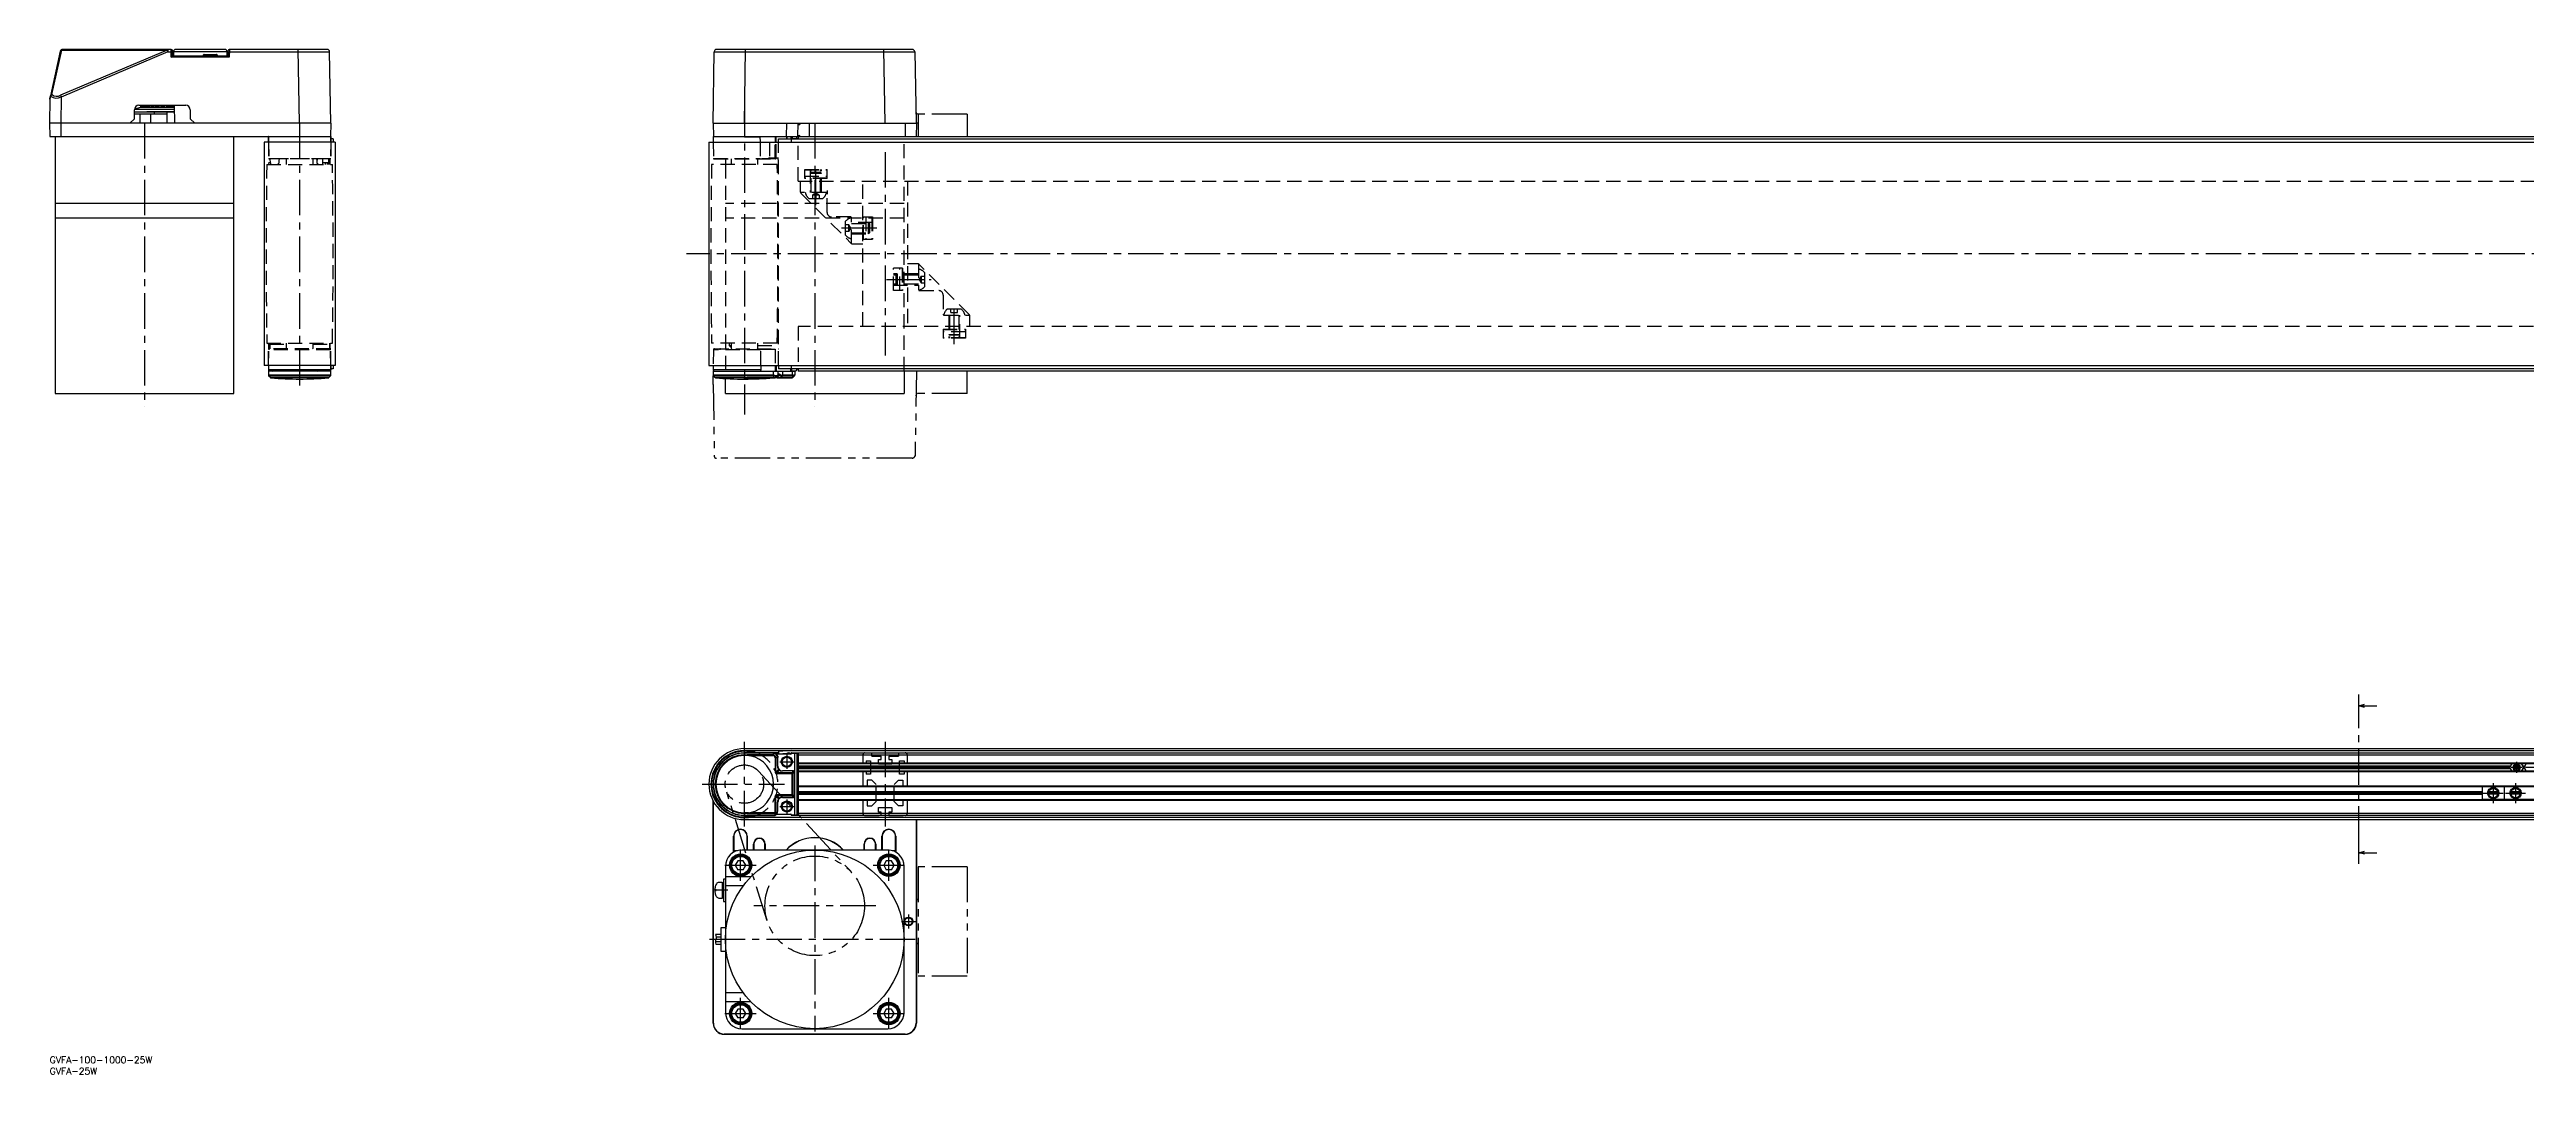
# Model space of a CAD drawing. Extents: x 0 to 1842, y -8 to 906.
# Drawn here: x 0 to 1109, y -8 to 451 of the extents above; entities that cross this region are included whole.
import ezdxf

# ---------------------------------------------------------------- set-up
doc = ezdxf.new("R2010")
doc.units = 0
doc.header["$LTSCALE"] = 0.5
for name, pattern in [('CENTER', [50.8, 31.75, -6.35, 6.35, -6.35]), ('DASHED', [19.05, 12.7, -6.35]), ('PHANTOM', [63.5, 31.75, -6.35, 6.35, -6.35, 6.35, -6.35])]:
    doc.linetypes.add(name, pattern=pattern)
for name, color, linetype in [('MSM_CENTER', 1, 'CENTER'), ('MSM_CONTINUOUS', 7, 'CONTINUOUS'), ('MSM_DASHED', 4, 'DASHED'), ('MSM_IMAGINARY', 6, 'PHANTOM'), ('MSM_NARROW', 5, 'CONTINUOUS'), ('MSM_PART_NUMBER', 7, 'CONTINUOUS')]:
    doc.layers.add(name, color=color, linetype=linetype)
doc.styles.get("Standard").update_dxf_attribs({"font": 'txt.shx', "height": 3, "bigfont": 'bigfont.shx'})

msp = doc.modelspace()

# ---------------------------------------------------------------- linework, layer by layer
at = {"layer": 'MSM_CENTER'}
for p, q in [((311.2, 428), (311.2, 287.5)), ((42.5, 418), (42.5, 291)), ((112, 418), (112, 297.5)), ((342.7, 418), (342.7, 291)), ((374.2, 405), (374.2, 314)), ((343.2, 381.2), (343.2, 398.3)), ((370.5, 371), (353.4, 371)), ((1337.1, 359.5), (285.3, 359.5)), ((374.9, 348), (394.9, 348)), ((405.2, 319), (405.2, 337.7)), ((1034.2, 96.3), (1034.2, 152.1)), ((311.2, 103.1), (311.2, 140.9)), ((330.2, 135.2), (330.2, 128.8)), ((374.2, 141), (374.2, 103)), ((327, 132), (333.3, 132)), ((1094.4, 122.5), (1094.4, 113.5)), ((1107.4, 129.5), (1102.4, 129.5)), ((1104.4, 122.5), (1104.4, 113.5)), ((1104.9, 127), (1104.9, 132)), ((1113.9, 129.5), (1108.9, 129.5)), ((292.3, 122), (329.2, 122)), ((327, 112), (333.3, 112)), ((330.2, 115.2), (330.2, 108.8)), ((1089.9, 118), (1098.9, 118)), ((1099.9, 118), (1108.9, 118)), ((309.5, 78.7), (309.5, 92.7)), ((342.7, 94.5), (342.7, 11.2)), ((375.9, 78.7), (375.9, 92.7)), ((302.5, 85.7), (316.5, 85.7)), ((368.9, 85.7), (382.9, 85.7)), ((303.7, 74.5), (297.2, 74.5)), ((370, 67.5), (315.4, 67.5)), ((381.5, 60.5), (387.8, 60.5)), ((384.7, 63.7), (384.7, 57.3)), ((387.7, 52.5), (294.2, 52.5)), ((309.5, 12.3), (309.5, 26.3)), ((375.9, 12.3), (375.9, 26.3)), ((302.5, 19.3), (316.5, 19.3)), ((368.9, 19.3), (382.9, 19.3))]:
    msp.add_line(p, q, dxfattribs=at)
at = {"layer": 'MSM_CONTINUOUS'}
for p, q in [((4.8, 450.2), (0.5, 430.2)), ((1.1, 430.8), (5.5, 450.7)), ((52.7, 450.7), (4.9, 430.5)), ((53, 450), (5.2, 429.7)), ((5.5, 450.7), (52.7, 450.7)), ((54.5, 451), (5.8, 451)), ((53, 451), (53, 450)), ((53, 450), (55, 450)), ((54.5, 447.5), (54.4, 451)), ((55, 448.5), (54.5, 447.5)), ((54.5, 447.5), (55.5, 448)), ((80.5, 447.5), (54.5, 447.5)), ((55, 450), (55, 450.5)), ((55, 448.5), (55, 450)), ((55, 448.5), (55, 448.5)), ((55.5, 450), (55.5, 448)), ((79.5, 450), (55.5, 450)), ((79.5, 448), (55.5, 448)), ((78.5, 451), (56.5, 451)), ((69, 448.5), (69, 448.6)), ((69.2, 448.8), (74.8, 448.8)), ((75, 448.5), (75, 448.6)), ((79.5, 448), (79.5, 450)), ((80.5, 447.5), (79.5, 448)), ((80, 450), (80, 450.5)), ((80, 450), (125.4, 450)), ((80, 450), (80, 448.5)), ((80, 448.5), (80, 448.5)), ((80, 448.5), (80.5, 447.5)), ((80.6, 451), (80.5, 447.5)), ((124.4, 451), (80.5, 451)), ((112, 418), (111.4, 451)), ((126, 418), (125.4, 450)), ((297.2, 418), (297.7, 450)), ((297.7, 450), (387.6, 450)), ((386.3, 451), (298.7, 451)), ((311.2, 418), (311.7, 451)), ((374.2, 418), (373.6, 451)), ((388.2, 418), (387.6, 450)), ((0.2, 428.7), (0, 418)), ((0.2, 428.9), (0.5, 430.2)), ((0.5, 430), (0.2, 428.7)), ((0.2, 428.7), (0.2, 428.9)), ((4.9, 430.5), (5.2, 429.7)), ((5.2, 429.7), (5, 418)), ((40.7, 425), (38, 424.2)), ((55.9, 424.1), (38, 424.1)), ((38, 420), (38, 424)), ((38, 423.1), (55.9, 423.1)), ((52.5, 422), (38, 422)), ((40, 426), (61, 426)), ((40.5, 422), (40.5, 418)), ((40.7, 426), (40.7, 425)), ((40.7, 426), (40.7, 425)), ((40.7, 426), (40.7, 425)), ((55.9, 425), (40.7, 425)), ((40.8, 426), (40.8, 425)), ((40.8, 426), (40.8, 425)), ((40.8, 426), (40.8, 425)), ((40.9, 426), (40.9, 425)), ((41.1, 425), (41.1, 426)), ((41.2, 426), (41.2, 425)), ((41.2, 426), (41.2, 425)), ((41.3, 426), (41.3, 425)), ((41.4, 426), (41.4, 425)), ((41.4, 426), (41.4, 425)), ((41.6, 426), (41.6, 425)), ((41.9, 425), (41.9, 426)), ((42.1, 426), (42.1, 425)), ((42.2, 426), (42.2, 425)), ((42.4, 426), (42.4, 425)), ((42.5, 426), (42.5, 425)), ((42.5, 426), (42.5, 425)), ((42.8, 426), (42.8, 425)), ((43.1, 425), (43.1, 426)), ((43.5, 426), (43.5, 425)), ((43.5, 423.1), (43.5, 423)), ((55.9, 423), (43.5, 423)), ((43.6, 426), (43.6, 425)), ((43.9, 426), (43.9, 425)), ((44.1, 426), (44.1, 425)), ((44.4, 426), (44.4, 425)), ((44.7, 425), (44.7, 426)), ((45.2, 422), (45.2, 418)), ((45.3, 426), (45.3, 425)), ((45.4, 426), (45.4, 425)), ((45.8, 426), (45.8, 425)), ((46, 426), (46, 425)), ((46.4, 426), (46.4, 425)), ((46.8, 425), (46.8, 426)), ((47.5, 426), (47.5, 425)), ((47.6, 426), (47.6, 425)), ((48.1, 426), (48.1, 425)), ((48.3, 426), (48.3, 425)), ((48.8, 426), (48.8, 425)), ((49.1, 425), (49.1, 426)), ((50, 426), (50, 425)), ((50, 425), (50, 426)), ((50.2, 426), (50.2, 425)), ((50.6, 426), (50.6, 425)), ((50.9, 426), (50.9, 425)), ((51.4, 426), (51.4, 425)), ((51.7, 425), (51.7, 426)), ((52.5, 425), (52.5, 426)), ((52.5, 423), (52.5, 418)), ((52.7, 426), (52.7, 425)), ((52.9, 426), (52.9, 425)), ((53.4, 426), (53.4, 425)), ((53.7, 426), (53.7, 425)), ((54.2, 426), (54.2, 425)), ((54.5, 425), (54.5, 426)), ((55.1, 425), (55.1, 426)), ((55.2, 425), (55.2, 426)), ((55.5, 426), (55.5, 425)), ((55.8, 426), (56, 418)), ((55.8, 426), (55.8, 425)), ((63, 424), (63, 420)), ((0, 418), (0.1, 412)), ((126, 418), (0, 418)), ((0.1, 412), (126, 412)), ((2.5, 412), (2.5, 297)), ((5, 418), (5, 412)), ((36, 418), (38, 420)), ((36.6, 418), (36.6, 418.5)), ((63, 420), (65, 418)), ((82.5, 297), (82.5, 412)), ((98, 412), (98, 409.5)), ((98, 409.5), (98, 412)), ((112, 418), (112, 412)), ((126, 418), (125.9, 412)), ((126, 412), (126, 409.5)), ((126, 409.5), (126, 412)), ((127, 411), (126, 411)), ((127, 411), (127, 409.5)), ((127, 411), (127, 409.5)), ((297.2, 418), (297.3, 412)), ((297.2, 418), (388.2, 418)), ((297.2, 411.8), (297.2, 409.5)), ((297.3, 412), (1236.2, 412)), ((311.2, 411.8), (318.1, 411.8)), ((318.1, 412), (318.2, 409.5)), ((325, 412), (325, 409.5)), ((325.2, 409.5), (325.2, 412)), ((325.4, 409.5), (325.4, 412)), ((326.5, 411), (1295.5, 411)), ((326.5, 409.5), (326.5, 411)), ((330.1, 412), (330.2, 418)), ((330.1, 411.8), (330.1, 411)), ((330.1, 411.8), (330.2, 411.8)), ((330.2, 411.8), (330.2, 411)), ((332.1, 411), (332.1, 409.5)), ((332.2, 411.2), (332.2, 412)), ((332.2, 411.2), (335.2, 411.2)), ((332.2, 411), (332.2, 409.5)), ((332.7, 411), (332.7, 412)), ((334.7, 411), (334.7, 412)), ((335.1, 412), (335.2, 418)), ((335.2, 412), (335.2, 411)), ((340.2, 418), (340.2, 412)), ((383.2, 418), (383.2, 412)), ((388.2, 418), (388.1, 412)), ((96.1, 409.5), (96.1, 309.5)), ((127.9, 409.5), (96.1, 409.5)), ((127.9, 409.5), (127.9, 309.5)), ((295.3, 409.5), (295.3, 309.5)), ((295.3, 409.5), (1327.1, 409.5)), ((82.5, 382), (2.5, 382)), ((82.5, 375.5), (2.5, 375.5)), ((127.9, 309.5), (96.1, 309.5)), ((98, 309.5), (98, 305.2)), ((98, 309.5), (98, 307.5)), ((126, 307.5), (98, 307.5)), ((98, 307.5), (98, 307.5)), ((98.1, 307.2), (98, 307.2)), ((126, 307), (98, 307)), ((126, 305.2), (98, 305.2)), ((125.9, 304.8), (98.1, 304.8)), ((98.9, 304.1), (98.1, 304.8)), ((125.1, 304.1), (98.9, 304.1)), ((98.9, 304.1), (98.9, 304.1)), ((124.8, 303.9), (99.2, 303.9)), ((100.2, 307.3), (100.2, 307.5)), ((103.8, 307.3), (103.8, 307.5)), ((120.2, 307.3), (120.2, 307.5)), ((125.9, 304.8), (125.1, 304.1)), ((125.1, 304.1), (125.1, 304.1)), ((126, 307.2), (125.9, 307.2)), ((126, 305.2), (126, 309.5)), ((126, 309.5), (126, 307.5)), ((127, 308), (126, 308)), ((126, 307.5), (126, 307.5)), ((127, 309.5), (127, 308)), ((127, 309.5), (127, 308)), ((295.3, 309.5), (1327.1, 309.5)), ((297.2, 309.5), (297.2, 307.5)), ((318.5, 307.5), (297.2, 307.5)), ((297.2, 307), (297.2, 305.2)), ((297.2, 307), (333.8, 307)), ((324.2, 305.2), (297.2, 305.2)), ((297.3, 304.8), (298, 304.1)), ((324.2, 304.8), (297.3, 304.8)), ((311, 304.1), (298, 304.1)), ((311, 303.9), (298.4, 303.9)), ((302.7, 297), (302.7, 303.7)), ((307.4, 307), (307.4, 307)), ((311, 304.1), (311.2, 304.1)), ((312.4, 304), (311, 303.9)), ((311, 304), (312.7, 304)), ((311.2, 304.1), (312.4, 304.1)), ((313.8, 304.1), (312.4, 304.1)), ((313.8, 304), (312.4, 304)), ((312.5, 304), (312.7, 304)), ((313.8, 304), (312.7, 304)), ((312.7, 304), (313.8, 304)), ((323.9, 304.1), (313.8, 304.1)), ((313.8, 304), (313.8, 304.1)), ((313.8, 304), (323.9, 304)), ((324.2, 304), (313.8, 304)), ((318.5, 309.5), (318.5, 307.5)), ((318.5, 307.2), (318.5, 307.5)), ((324.6, 304.8), (323.9, 304.1)), ((323.9, 304.1), (323.9, 304)), ((324.2, 304.8), (324.2, 307)), ((324.2, 305.2), (324.7, 305.1)), ((324.6, 304.8), (324.2, 304.8)), ((324.2, 304), (325, 304)), ((324.7, 305.1), (324.6, 304.8)), ((325, 309.5), (325, 307)), ((325.2, 307), (325.2, 309.5)), ((325.3, 304.1), (326, 304.8)), ((325.4, 309.5), (325.4, 307)), ((326.8, 305.2), (325.7, 304.1)), ((332.6, 304.1), (325.7, 304.1)), ((325.7, 304.1), (325.7, 304)), ((325.7, 304), (332.6, 304)), ((326, 304.8), (326.4, 305.2)), ((326, 304.8), (326, 304.8)), ((326.1, 305.1), (326.2, 305.2)), ((326.2, 307), (326.2, 305.2)), ((326.2, 305.2), (326.5, 305.6)), ((326.4, 305.2), (326.4, 305.2)), ((326.5, 309.5), (326.5, 308)), ((1295.5, 308), (326.5, 308)), ((328.2, 307), (328.2, 304.8)), ((332.8, 305.2), (328.2, 305.2)), ((332.8, 304.8), (328.2, 304.8)), ((332, 307), (332, 308)), ((332.1, 309.5), (332.1, 308)), ((332.2, 309.5), (332.2, 308)), ((332.2, 307), (332.2, 308)), ((332.4, 307), (332.4, 308)), ((333.8, 307), (332.4, 307)), ((332.6, 304.1), (333.1, 304.7)), ((332.6, 304), (332.6, 304.1)), ((332.8, 304.8), (332.8, 307)), ((333.5, 304.7), (332.9, 304.1)), ((333.3, 304.8), (333.1, 304.7)), ((333.8, 307), (333.8, 305.2)), ((333.8, 307), (333.8, 307)), ((334.8, 308), (334.8, 307.9)), ((334.8, 307.9), (334.8, 307.9)), ((335.2, 308), (335.2, 307)), ((1236.2, 307), (335.2, 307)), ((382.7, 307), (382.7, 297)), ((2.5, 297), (82.5, 297)), ((302.7, 297), (382.7, 297)), ((1034.2, 152.1), (1034.2, 162.1)), ((1034.2, 157.1), (1036.7, 157.8)), ((1034.2, 157.1), (1042.2, 157.1)), ((1036.7, 156.4), (1034.2, 157.1)), ((311, 134.8), (311, 135.1)), ((311, 135.1), (311.2, 135.1)), ((312.4, 134.8), (311, 134.8)), ((311.2, 137.9), (1311.2, 137.9)), ((311.2, 137), (1311.2, 137)), ((311.2, 136), (311.2, 135.1)), ((326.5, 136), (311.2, 136)), ((324.2, 135.9), (311.2, 135.9)), ((311.2, 135.1), (312.4, 135.1)), ((313.8, 135.1), (312.4, 135.1)), ((313.8, 134.7), (312.4, 134.8)), ((313.8, 134.8), (312.7, 135)), ((323.9, 135.1), (313.8, 135.1)), ((313.8, 134.8), (313.8, 135.1)), ((313.8, 134.8), (323.9, 134.8)), ((313.8, 134.8), (313.8, 134.8)), ((313.8, 134.8), (313.8, 134.8)), ((313.8, 134.8), (313.8, 134.7)), ((324.6, 135.8), (323.9, 135.1)), ((323.9, 135.1), (323.9, 134.8)), ((324.2, 136), (324.7, 135.9)), ((324.2, 136), (324.2, 135.9)), ((324.6, 135.8), (324.2, 135.9)), ((325, 133.7), (325, 127.5)), ((325, 133.7), (325.3, 133.7)), ((325.1, 135.9), (326.5, 135.9)), ((325.2, 135.8), (325.2, 135.7)), ((325.3, 133.7), (326, 134.4)), ((325.3, 127.5), (325.3, 133.7)), ((332, 135.4), (325.6, 135.4)), ((326, 134), (326, 134.4)), ((326, 130), (326, 134)), ((326, 134), (326.2, 134)), ((326.1, 134.5), (326.2, 134)), ((326.2, 130), (326.2, 134)), ((332.1, 137), (326.5, 136.6)), ((326.5, 136.6), (326.5, 135.6)), ((326.5, 135.6), (332.2, 136)), ((332.2, 136), (334.8, 136)), ((332.2, 135.6), (332.2, 135.8)), ((334.8, 135.8), (332.2, 135.8)), ((333.8, 108.2), (333.8, 136)), ((334.8, 136), (1248.1, 136)), ((334.8, 136), (334.8, 135.8)), ((334.8, 108.7), (334.8, 135.8)), ((335.2, 135.5), (334.8, 135.8)), ((335, 135.9), (334.9, 136)), ((335.2, 136), (335.2, 108)), ((1236.2, 135), (335.2, 135)), ((325, 127.5), (325.3, 127.5)), ((325.3, 127.5), (326.4, 128.6)), ((326.8, 128.3), (325.7, 127.1)), ((332.6, 127.1), (325.7, 127.1)), ((325.7, 127.1), (325.7, 126.8)), ((325.7, 126.8), (332.9, 126.8)), ((332.8, 128), (328.2, 128)), ((332.8, 127.9), (328.2, 127.9)), ((332.6, 127.1), (333.1, 127.7)), ((332.6, 116.9), (332.6, 127.1)), ((332.8, 128), (332.8, 127.9)), ((333.5, 127.4), (332.9, 126.8)), ((332.9, 117.2), (332.9, 126.8)), ((333.1, 127.7), (333.3, 127.8)), ((333.5, 127.6), (333.5, 127.4)), ((333.6, 117), (333.6, 127)), ((333.6, 127), (333.8, 127)), ((333.8, 117), (333.8, 127)), ((335.2, 131.5), (1236.2, 131.5)), ((335.2, 131.2), (1236.2, 131.2)), ((1102, 130), (335.2, 130)), ((1101.7, 129.5), (335.2, 129.5)), ((335.2, 129), (1102, 129)), ((1236.2, 127.8), (335.2, 127.8)), ((1236.2, 127.5), (335.2, 127.5)), ((1102.7, 131.2), (1101.7, 129.5)), ((1101.7, 129.5), (1102.7, 127.8)), ((1106.1, 129.5), (1103.6, 129.5)), ((1106, 130), (1103.8, 130)), ((1106, 129), (1103.8, 129)), ((1108.1, 129.5), (1107.1, 131.2)), ((1107.1, 127.8), (1108.1, 129.5)), ((1108.5, 130), (1107.8, 130)), ((1107.8, 129), (1108.5, 129)), ((1108.2, 129.5), (1108.1, 129.5)), ((1109.2, 131.2), (1108.2, 129.5)), ((1108.2, 129.5), (1109.2, 127.8)), ((297.2, 15), (297.2, 114.5)), ((297.3, 15), (297.3, 114.3)), ((325, 108.9), (325, 116.5)), ((325, 116.5), (325.3, 116.5)), ((326.4, 115.4), (325.3, 116.5)), ((325.3, 109.2), (325.3, 116.5)), ((332.9, 117.2), (325.7, 117.2)), ((325.7, 117.2), (325.7, 116.9)), ((325.7, 116.9), (326.8, 115.7)), ((325.7, 116.9), (332.6, 116.9)), ((326, 110), (326, 114)), ((326, 114), (326.2, 114)), ((326.2, 110), (326.2, 114)), ((328.2, 116.1), (332.8, 116.1)), ((328.2, 116.1), (328.2, 116)), ((328.2, 116), (332.8, 116)), ((333.1, 116.3), (332.6, 116.9)), ((332.8, 116.1), (332.8, 116)), ((332.9, 117.2), (333.5, 116.6)), ((333.1, 116.3), (333.3, 116.2)), ((333.5, 116.6), (333.5, 116.4)), ((333.6, 117), (333.8, 117)), ((335.2, 121.3), (1236.2, 121.3)), ((335.2, 121), (1236.2, 121)), ((1089.4, 118.5), (335.2, 118.5)), ((1089.4, 118), (335.2, 118)), ((335.2, 117.5), (1089.4, 117.5)), ((1236.2, 115), (335.2, 115)), ((1236.2, 114.7), (335.2, 114.7)), ((1089.4, 121), (1089.4, 115)), ((1129.4, 120.9), (1089.4, 120.9)), ((1129.4, 115.1), (1089.4, 115.1)), ((1096.4, 118), (1092.3, 118)), ((1096.4, 118.5), (1092.4, 118.5)), ((1096.4, 117.5), (1092.4, 117.5)), ((1099.4, 115), (1099.4, 121)), ((1106.4, 118), (1102.3, 118)), ((1106.4, 118.5), (1102.4, 118.5)), ((1106.4, 117.5), (1102.4, 117.5)), ((312.4, 109.2), (311, 109.2)), ((311, 109.2), (311, 108.9)), ((311, 108.9), (311.2, 108.9)), ((312.4, 108.9), (311.2, 108.9)), ((311.2, 108.9), (311.2, 108)), ((311.2, 108.1), (324.2, 108.1)), ((311.2, 108), (325, 108)), ((1311.2, 107), (311.2, 107)), ((311.2, 106.1), (1311.2, 106.1)), ((312.4, 108.9), (313.8, 108.9)), ((312.7, 109), (313.8, 109.3)), ((312.7, 109), (313.8, 109.2)), ((313.8, 109.3), (313.8, 109.2)), ((325.3, 109.2), (313.8, 109.2)), ((313.8, 109.2), (313.8, 108.9)), ((313.8, 109.2), (313.8, 109.2)), ((313.8, 109.2), (313.8, 109.2)), ((313.8, 108.9), (325, 108.9)), ((324.2, 108.1), (324.2, 108)), ((325.2, 108.6), (325, 108.9)), ((325.2, 108.6), (325.5, 108.5)), ((325.3, 109.2), (325.6, 108.9)), ((325.6, 108.9), (325.6, 108.7)), ((325.6, 108.6), (332, 108.6)), ((326, 110), (326.2, 110)), ((332.2, 108.4), (332.2, 108.2)), ((332.2, 108.2), (333.8, 108.2)), ((1291.7, 108), (332.4, 108)), ((333.8, 108.2), (333.8, 108.2)), ((333.8, 108.2), (333.8, 108)), ((333.8, 108), (333.8, 108.2)), ((334.6, 108), (334.9, 108.3)), ((334.8, 108.7), (335.2, 109)), ((335, 108.5), (335.2, 108.5)), ((335.2, 109), (1236.2, 109)), ((388.1, 106.1), (388.1, 15)), ((388.2, 106.1), (388.2, 15)), ((306.4, 98.7), (306.3, 98.7)), ((306.3, 91.5), (306.3, 98.7)), ((306.4, 98.7), (306.4, 91.6)), ((308.1, 92.2), (307.2, 92.2)), ((375.4, 92.5), (310, 92.5)), ((312.5, 98.7), (312.4, 98.7)), ((312.4, 92.5), (312.4, 98.7)), ((312.5, 98.7), (312.5, 92.5)), ((315.3, 95.2), (315.4, 95.2)), ((315.3, 92.5), (315.3, 95.2)), ((315.4, 95.2), (315.4, 92.5)), ((320.5, 95.2), (320.4, 95.2)), ((320.4, 92.5), (320.4, 95.2)), ((320.5, 95.2), (320.5, 92.5)), ((364.8, 95.2), (364.9, 95.2)), ((364.8, 92.5), (364.8, 95.2)), ((364.9, 95.2), (364.9, 92.5)), ((370, 95.2), (369.9, 95.2)), ((369.9, 92.5), (369.9, 95.2)), ((370, 95.2), (370, 92.5)), ((372.8, 98.7), (372.9, 98.7)), ((372.8, 92.5), (372.8, 98.7)), ((372.9, 98.7), (372.9, 92.5)), ((378.2, 92.2), (377.3, 92.2)), ((379, 98.7), (378.9, 98.7)), ((378.9, 91.6), (378.9, 98.7)), ((379, 98.7), (379, 91.5)), ((1034.2, 86.3), (1034.2, 96.3)), ((1034.2, 91.3), (1036.7, 92)), ((1034.2, 91.3), (1042.2, 91.3)), ((1036.7, 90.6), (1034.2, 91.3)), ((301.2, 78), (299.7, 78)), ((301.2, 78), (301.2, 71)), ((301.9, 77.8), (301.2, 77.8)), ((301.9, 79.5), (301.9, 69.5)), ((302.7, 79.5), (301.9, 79.5)), ((302.7, 85.2), (302.7, 19.8)), ((314.1, 80.5), (302.7, 80.5)), ((308.3, 87.7), (307.1, 85.7)), ((307.1, 85.7), (308.3, 83.7)), ((310.6, 87.7), (308.3, 87.7)), ((310.6, 83.7), (308.3, 83.7)), ((311.8, 85.7), (310.6, 87.7)), ((310.6, 83.7), (311.8, 85.7)), ((374.7, 87.7), (373.6, 85.7)), ((373.6, 85.7), (374.7, 83.7)), ((377, 87.7), (374.7, 87.7)), ((377, 83.7), (374.7, 83.7)), ((378.2, 85.7), (377, 87.7)), ((377, 83.7), (378.2, 85.7)), ((382.7, 19.8), (382.7, 85.2)), ((298.2, 74.9), (297.9, 74.9)), ((297.9, 74.1), (298.2, 74.1)), ((298.2, 76.5), (298.2, 76.5)), ((298.2, 72.5), (298.2, 72.5)), ((299.7, 71), (301.2, 71)), ((301.2, 71.1), (301.9, 71.1)), ((301.9, 69.5), (302.7, 69.5)), ((310.7, 76.5), (302.7, 76.5)), ((300.7, 57.7), (300.7, 47.2)), ((302.7, 57.7), (300.7, 57.7)), ((298.2, 51.5), (300.7, 51.5)), ((300.7, 54.6), (298.3, 54.6)), ((298.4, 50.4), (300.7, 50.4)), ((300.7, 53.5), (298.6, 53.5)), ((300.7, 47.2), (302.7, 47.2)), ((310.7, 28.5), (302.7, 28.5)), ((314.1, 24.5), (302.7, 24.5)), ((297.2, 15), (297.3, 15)), ((308.3, 21.3), (307.1, 19.3)), ((307.1, 19.3), (308.3, 17.3)), ((310.6, 21.3), (308.3, 21.3)), ((310.6, 17.3), (308.3, 17.3)), ((310, 12.5), (375.4, 12.5)), ((311.8, 19.3), (310.6, 21.3)), ((310.6, 17.3), (311.8, 19.3)), ((374.7, 21.3), (373.6, 19.3)), ((373.6, 19.3), (374.7, 17.3)), ((377, 21.3), (374.7, 21.3)), ((377, 17.3), (374.7, 17.3)), ((378.2, 19.3), (377, 21.3)), ((377, 17.3), (378.2, 19.3)), ((388.2, 15), (388.1, 15)), ((383.2, 10.1), (302.2, 10.1)), ((302.2, 10), (302.2, 10.1)), ((302.2, 10), (383.2, 10)), ((383.2, 10), (383.2, 10.1))]:
    msp.add_line(p, q, dxfattribs=at)
for centre, radius in [((330.2, 132), 2.07), ((1104.9, 129.5), 1.23), ((330.2, 112), 2.07), ((1094.4, 118), 2.07), ((1104.4, 118), 2.07), ((342.7, 52.5), 40), ((309.5, 85.7), 5), ((309.5, 85.7), 4.6), ((309.5, 85.7), 4.25), ((309.5, 85.7), 3.95), ((375.9, 85.7), 5), ((375.9, 85.7), 4.6), ((375.9, 85.7), 4.25), ((375.9, 85.7), 3.95), ((384.7, 60.5), 2), ((309.5, 19.3), 5), ((309.5, 19.3), 4.6), ((309.5, 19.3), 4.25), ((309.5, 19.3), 3.95), ((375.9, 19.3), 5), ((375.9, 19.3), 4.6), ((375.9, 19.3), 4.25), ((375.9, 19.3), 3.95)]:
    msp.add_circle(centre, radius, dxfattribs=at)
for centre, radius, start, end in [((5.8, 450), 1, 90, 167.7352), ((5.6, 450), 0.773, 96.4035, 163.9914), ((5.9, 450.6), 0.401, 96.3396, 155.629), ((53.1, 450.6), 0.404, 96.5755, 155.393), ((-31.2, 414.4), 91.4, 22.9114, 23.4224), ((54.5, 450.5), 0.5, 1.0003, 89.9997), ((55.5, 448.5), 0.5, 181.0375, 270.9706), ((56.5, 450), 1, 90, 179), ((68.5, 448.5), 0.5, 270, 359), ((69.2, 448.6), 0.2, 90, 179), ((74.8, 448.6), 0.2, 1, 90), ((75.5, 448.5), 0.5, 181, 270), ((78.5, 450), 1, 1, 90), ((79.5, 448.5), 0.5, 270.0277, 358.9892), ((80.5, 450.5), 0.5, 90.0003, 178.9997), ((124.4, 450), 1, 1, 89.9999), ((298.7, 450), 1, 90.0001, 179), ((386.3, 449.7), 1.31, 14.5484, 89.7529), ((1.2, 430), 0.773, 96.4037, 163.9912), ((1.6, 429.8), 1.11, 114.8131, 166.1684), ((0.7, 430.2), 0.257, 170.3521, 214.8266), ((3.1, 433.7), 4.49, 234.6775, 297.559), ((3.2, 433), 2.99, 226.442, 304.0134), ((40, 424), 2, 90, 180), ((50.4, 421.3), 3.8, 153.4992, 169.4524), ((61, 424), 2, 0, 90), ((98.2, 411.8), 0.2, 90, 181), ((125.8, 411.8), 0.2, 359, 90), ((297.4, 411.8), 0.2, 90, 181), ((329.9, 411.8), 0.211, 2.1161, 93.3517), ((330, 411.8), 0.2, 358.9998, 89.9998), ((332.4, 411.2), 0.2, 180, 270), ((335, 411.2), 0.2, 270, 0), ((335.7, 417.9), 0.5, 177.9158, 2.0842), ((335.7, 412), 0.5, 0.0231, 179.9769), ((98.5, 307.5), 0.5, 179, 270), ((98.5, 305.2), 0.5, 180, 225), ((99.2, 304.4), 0.5, 225.002, 245.3214), ((99.2, 304.4), 0.5, 245.3219, 265.6672), ((112, 472.7), 169.3, 265.6577, 274.3423), ((99.9, 307.3), 0.312, 269.0983, 357.8411), ((104.1, 307.3), 0.312, 182.1589, 270.9017), ((119.9, 307.3), 0.312, 269.0785, 357.8608), ((124.8, 304.4), 0.5, 274.3328, 294.6781), ((124.8, 304.4), 0.5, 294.6786, 314.998), ((125.5, 307.5), 0.5, 270, 1), ((125.5, 305.2), 0.5, 315, 0), ((297.7, 307.5), 0.5, 179, 270), ((297.7, 305.2), 0.5, 180, 225), ((298.4, 304.4), 0.5, 225, 265.6576), ((311.2, 472.7), 169.3, 265.6576, 274.3987), ((317.6, 304.2), 6.61, 180.6984, 181.5721), ((311.5, 304), 0.511, 180.5697, 185.5337), ((312.5, 304.2), 0.148, 201.5211, 258.3836), ((312.7, 302.5), 1.47, 91.1378, 102.2905), ((330.2, 1056.4), 752.7, 268.6636, 268.7463), ((313.8, 303.9), 0.0209, 90.0781, 100.6069), ((313.8, 303.9), 0.021, 100.866, 111.7618), ((318.7, 307.2), 0.2, 181, 270), ((324.6, 308), 3.92, 259.62, 280.38), ((325.3, 306.2), 1.57, 243.2908, 296.7092), ((325.4, 307.3), 2.29, 252.019, 287.981), ((325, 304.5), 0.5, 269.9983, 315.0023), ((325.6, 305.2), 0.522, 308.444, 359.5133), ((325.6, 305.1), 0.463, 315.8811, 3.9116), ((326.2, 305.5), 0.354, 320.6137, 20.3583), ((326.6, 305.1), 0.248, 44.6507, 135.3493), ((326.8, 305.3), 0.374, 40.8747, 139.1253), ((326.2, 306), 0.98, 308.8358, 335.2691), ((328.2, 307.3), 2.51, 236.6008, 269.9357), ((328.2, 306.9), 1.76, 229.8036, 269.0081), ((332.4, 305.9), 1.11, 92.519, 102.7057), ((332.7, 304.4), 0.309, 235.1446, 304.8554), ((332.6, 304.5), 0.5, 270, 315), ((332.8, 303.5), 1.65, 65.6625, 90.9354), ((332.8, 304.3), 0.5, 45.006, 89.9933), ((333.3, 304.9), 0.309, 235.1444, 304.8556), ((333.9, 304.6), 0.617, 101.169, 155.6302), ((333, 305.3), 0.757, 307.1392, 352.1392), ((333.2, 304.8), 0.307, 324.8967, 35.1033), ((333.8, 308), 0.973, 270.1087, 0.0736), ((333.8, 308), 1, 270.0087, 358.9907), ((311.2, 122), 15.9, 90, 270), ((311.2, 122), 15, 68.9605, 291.1337), ((311.2, 122), 14.7, 72.2472, 287.7528), ((311.2, 122), 14, 90, 270), ((311.2, 122), 13.9, 90, 270), ((311.2, 122), 13.1, 90.7902, 269.2098), ((311.2, 122), 12.8, 90.7902, 269.2098), ((311.5, 116.3), 18.7, 86.4796, 91.6739), ((312.7, 135.3), 0.33, 206.4904, 271.4473), ((312.7, 134.6), 0.318, 85.4569, 144.4202), ((316.7, 152.3), 17.8, 256.9179, 260.4569), ((311.5, 205), 70, 270.9631, 271.8521), ((311.2, 122), 13, 281.496, 78.504), ((311.2, 122), 13, 281.496, 78.504), ((323.8, 133.7), 1.49, 2.7119, 87.288), ((324, 133.8), 0.982, 355.2077, 94.7923), ((324.7, 135.8), 0.182, 104.8453, 165.1551), ((323.9, 133.7), 2.21, 18.0478, 71.9522), ((324.2, 134), 2, 15.0001, 75), ((325, 135.8), 0.2, 0, 90), ((325.9, 134.6), 0.2, 287.7923, 342.2077), ((330.1, 130.9), 5, 65.8598, 85.3371), ((329.8, 129.6), 6.48, 68.8008, 79.0209), ((332, 135.6), 0.2, 270, 0), ((332.2, 135), 2, 90, 94), ((332.4, 135.8), 0.2, 89.9904, 168.386), ((332.2, 135), 1, 90, 94), ((332.4, 135.8), 0.2, 168.376, 180), ((334.6, 135.5), 0.523, 1.0556, 44.9596), ((325.6, 127.4), 0.618, 170.9577, 279.0423), ((325.5, 127.4), 0.258, 149.5559, 300.4441), ((328, 129.9), 2.01, 175.8872, 274.1128), ((328.2, 130), 2, 180, 270), ((326.3, 128.8), 0.257, 313.5965, 20.4362), ((327, 128.1), 0.257, 69.5614, 136.4041), ((332.2, 126.4), 0.821, 27.2743, 62.7259), ((332.8, 127), 1, 0, 90), ((332.8, 127.4), 0.5, 45.008, 89.9919), ((332.7, 127), 0.821, 27.2736, 62.7265), ((333.3, 127.6), 0.189, 355.2081, 94.7866), ((333.1, 127), 0.5, 359.9978, 45.0023), ((325.6, 116.6), 0.655, 85.2079, 184.7921), ((325.5, 116.6), 0.258, 59.5559, 210.4441), ((328, 114.1), 2.01, 85.8872, 184.1128), ((328.2, 114), 2, 89.9999, 180), ((326.3, 115.2), 0.257, 339.5638, 46.4035), ((327, 115.9), 0.257, 223.5962, 290.4364), ((332.2, 117.6), 0.821, 297.2741, 332.7257), ((332.8, 117), 1, 270, 360), ((332.8, 116.6), 0.5, 269.9971, 315.0031), ((332.7, 117), 0.821, 297.2735, 332.7264), ((333.3, 116.4), 0.189, 265.2134, 4.7919), ((333.1, 117), 0.5, 315.0088, 359.9911), ((309.4, 98.7), 3.1, 0, 180), ((309.4, 98.7), 3, 0, 180), ((312.4, 74.7), 34.4, 87.6958, 92.3272), ((312.4, 117.3), 8.15, 269.5516, 279.2361), ((312.7, 109.4), 0.336, 217.2467, 274.2111), ((312.7, 108.7), 0.329, 89.1607, 153.5531), ((324.2, 110), 2, 270, 0), ((324.2, 109.6), 1.5, 270.0013, 314.9987), ((324.6, 109.6), 0.821, 297.2738, 332.7264), ((325, 108.2), 0.2, 270, 0), ((324.9, 109.3), 0.821, 297.2737, 332.7263), ((325.5, 108.7), 0.189, 265.212, 4.7932), ((324.5, 110), 1.5, 315.0028, 359.9971), ((332, 108.4), 0.2, 0, 90), ((332.4, 108.2), 0.2, 180, 191.624), ((332.4, 108.2), 0.2, 191.6132, 270.0105), ((334, 109), 0.903, 258.5566, 335.3776), ((333.8, 108.7), 1.04, 319.0274, 359.343), ((334.2, 109), 1, 314.7052, 359.969), ((375.9, 98.7), 3.1, 0, 180), ((375.9, 98.7), 3, 0, 180), ((310, 85.2), 7.3, 90, 180), ((307.2, 90.2), 2, 89.9997, 112.0245), ((317.9, 95.2), 2.6, 0, 180), ((317.9, 95.2), 2.5, 0, 180), ((342.7, 80.5), 17.6, 42.9715, 137.0285), ((342.7, 80.5), 17.5, 43.2918, 136.7082), ((367.4, 95.2), 2.6, 0, 180), ((367.4, 95.2), 2.5, 0, 180), ((375.4, 85.2), 7.3, 0, 90), ((378.2, 90.2), 2, 67.9755, 90.0003), ((299.7, 76.8), 1.2, 90, 151.369), ((303.9, 74.5), 5.99, 160.4836, 176.1689), ((303.9, 74.5), 5.99, 183.8311, 199.5164), ((303.9, 74.5), 6, 151.369, 160.5288), ((303.9, 74.5), 5.66, 175.9452, 184.0548), ((303.9, 74.5), 6, 199.4712, 208.631), ((299.7, 72.2), 1.2, 208.631, 270), ((302.2, 15), 5, 180, 270), ((302.2, 15), 4.9, 180, 270), ((310, 19.8), 7.3, 180, 270), ((375.4, 19.8), 7.3, 270, 0), ((383.2, 15), 4.9, 270, 0), ((383.2, 15), 5, 270, 0)]:
    msp.add_arc(centre, radius, start, end, dxfattribs=at)
at = {"layer": 'MSM_DASHED'}
for p, q in [((97.3, 399.5), (126.7, 399.5)), ((98, 409.5), (98, 399.5)), ((98, 409.5), (98.2, 402.2)), ((126, 402), (98, 402)), ((99.1, 400.3), (98, 400.3)), ((98.2, 402.2), (125.8, 402.2)), ((98.9, 400.3), (98.8, 402)), ((99.1, 399.5), (99.1, 400.3)), ((102.1, 399.5), (102.7, 400.1)), ((103, 402), (102.7, 401.4)), ((102.7, 401.4), (102.7, 400.1)), ((106, 402), (106, 399.5)), ((118, 399.5), (118, 402)), ((119.8, 401.4), (119.5, 402)), ((119.8, 400.1), (119.8, 402)), ((119.8, 400.6), (120, 402)), ((119.9, 400), (119.8, 400.6)), ((119.8, 400.1), (120.5, 399.5)), ((122.2, 402), (122.2, 399.5)), ((122.2, 400.4), (125.1, 400.4)), ((124.5, 400.3), (123.4, 400.3)), ((123.4, 400.3), (123.4, 399.5)), ((124.5, 399.5), (124.5, 400.3)), ((125.1, 400.4), (125.1, 402)), ((125.1, 400.4), (125.5, 399.9)), ((125.1, 399.5), (125.1, 400.3)), ((125.5, 402.1), (125.5, 399.5)), ((126, 409.5), (125.8, 402.2)), ((126, 409.5), (126, 402)), ((325.9, 399.5), (296.5, 399.5)), ((297.2, 409.5), (297.3, 402.2)), ((297.3, 402.2), (318.3, 402.2)), ((297.5, 402), (326.5, 402)), ((302.7, 402), (302.7, 399.5)), ((302.7, 399.5), (302.7, 303.7)), ((305.2, 402), (305.2, 399.5)), ((317.2, 399.5), (317.2, 402)), ((318.2, 409.5), (318.3, 402)), ((319, 402), (319, 402.2)), ((319, 402.2), (325.4, 402.2)), ((322.4, 402.5), (321.9, 402)), ((322.4, 409.5), (322.4, 402.5)), ((322.4, 402.5), (326.5, 402.5)), ((325, 402), (325, 409.5)), ((325.2, 402.2), (325.2, 409.5)), ((325.4, 402.2), (325.4, 409.5)), ((326.5, 309.5), (326.5, 409.5)), ((335.2, 392), (335.2, 409.5)), ((382.7, 307), (382.7, 409.5)), ((335.2, 392), (1236.2, 392)), ((336.2, 392), (336.2, 387.4)), ((338.2, 397.3), (348.2, 397.3)), ((338.2, 393.2), (338.2, 397.3)), ((338.2, 397.1), (348.2, 397.1)), ((338.2, 394.3), (348.2, 394.3)), ((348.2, 393.4), (338.2, 393.4)), ((348.2, 393.2), (338.2, 393.2)), ((340.7, 397.3), (340.7, 387)), ((341.1, 396), (340.7, 395.5)), ((345.7, 395.5), (340.7, 395.5)), ((341.1, 387), (341.1, 397.3)), ((341.1, 396), (345.2, 396)), ((345.2, 387), (345.2, 397.3)), ((345.7, 395.5), (345.2, 396)), ((345.7, 387), (345.7, 397.3)), ((348.2, 393.2), (348.2, 397.3)), ((364.2, 327), (364.2, 392)), ((384.2, 392), (384.2, 327)), ((382.7, 382), (302.7, 382)), ((347.7, 387), (336.3, 387)), ((336.5, 386.7), (358.9, 364.3)), ((340, 384.2), (346.3, 384.2)), ((343.2, 386.6), (341.7, 385.8)), ((341.7, 385.8), (341.7, 384.2)), ((344.7, 385.8), (341.7, 385.8)), ((344.7, 385.8), (343.2, 386.6)), ((343.2, 385.8), (343.2, 384.2)), ((344.7, 385.8), (344.7, 384.2)), ((348.2, 387.8), (348.2, 386.2)), ((348.2, 378), (348.2, 386.5)), ((382.7, 375.5), (302.7, 375.5)), ((358.7, 376), (350.2, 376)), ((356.4, 367.8), (356.4, 374.1)), ((358, 372.5), (356.4, 372.5)), ((358, 371), (356.4, 371)), ((358, 369.5), (356.4, 369.5)), ((358.8, 371), (358, 372.5)), ((358, 369.5), (358, 372.5)), ((358, 369.5), (358.8, 371)), ((359.2, 364.1), (359.2, 375.5)), ((368.5, 373.5), (359.2, 373.5)), ((359.2, 373), (368.5, 373)), ((359.2, 368.9), (368.5, 368.9)), ((359.2, 368.5), (368.5, 368.5)), ((364.4, 366), (364.4, 376)), ((364.4, 376), (368.5, 376)), ((364.6, 366), (364.6, 376)), ((365.5, 376), (365.5, 366)), ((366.7, 368.5), (366.7, 373.5)), ((367.2, 373), (366.7, 373.5)), ((366.7, 368.5), (367.2, 368.9)), ((367.2, 373), (367.2, 368.9)), ((368.3, 376), (368.3, 366)), ((368.5, 376), (368.5, 366)), ((359.6, 364), (364.2, 364)), ((364.4, 366), (368.5, 366)), ((377.9, 343), (377.9, 353)), ((382, 353), (377.9, 353)), ((389.2, 350.5), (377.9, 350.5)), ((389.2, 350), (377.9, 350)), ((389.2, 345.9), (377.9, 345.9)), ((377.9, 345.5), (389.2, 345.5)), ((378, 343), (378, 353)), ((379.6, 350.5), (379.2, 350)), ((379.2, 345.9), (379.2, 350)), ((379.2, 345.9), (379.6, 345.5)), ((379.6, 350.5), (379.6, 345.5)), ((380.8, 343), (380.8, 353)), ((381.8, 353), (381.8, 343)), ((382, 353), (382, 343)), ((388.8, 355), (384.2, 355)), ((389.2, 354.9), (389.2, 343.5)), ((411.9, 332.3), (389.5, 354.7)), ((390.4, 349.5), (389.5, 348)), ((389.5, 348), (390.4, 346.5)), ((390.4, 349.5), (391.9, 349.5)), ((390.4, 349.5), (390.4, 346.5)), ((390.4, 348), (391.9, 348)), ((390.4, 346.5), (391.9, 346.5)), ((391.9, 351.1), (391.9, 344.8)), ((382, 343), (377.9, 343)), ((389.7, 343), (398.2, 343)), ((400.2, 341), (400.2, 332.5)), ((408.3, 334.7), (402, 334.7)), ((403.7, 333.2), (403.7, 334.7)), ((403.7, 333.2), (406.7, 333.2)), ((405.2, 333.2), (405.2, 334.7)), ((406.7, 333.2), (406.7, 334.7)), ((335.2, 327), (335.2, 308)), ((1236.2, 327), (335.2, 327)), ((400.2, 325.8), (410.2, 325.8)), ((400.2, 325.8), (400.2, 321.7)), ((400.2, 325.6), (410.2, 325.6)), ((410.2, 324.6), (400.2, 324.6)), ((410.2, 321.8), (400.2, 321.8)), ((400.7, 332), (412.1, 332)), ((402.7, 332), (402.7, 321.7)), ((402.7, 323.4), (407.7, 323.4)), ((402.7, 323.4), (403.1, 323)), ((403.1, 332), (403.1, 321.7)), ((407.2, 323), (403.1, 323)), ((407.2, 332), (407.2, 321.7)), ((407.2, 323), (407.7, 323.4)), ((407.7, 321.7), (407.7, 332)), ((410.2, 325.8), (410.2, 321.7)), ((412.2, 327), (412.2, 331.5)), ((97.3, 319.5), (126.7, 319.5)), ((98, 309.5), (98, 319.5)), ((98, 309.5), (98.2, 316.5)), ((98.2, 316.9), (98.2, 319.5)), ((125.8, 316.5), (98.2, 316.5)), ((125.7, 317), (98.3, 317)), ((98.4, 317), (98.4, 319.5)), ((98.6, 319.5), (98.6, 317)), ((98.6, 319), (106, 319)), ((101, 316.7), (101, 316.5)), ((106, 319.5), (106, 317.2)), ((106, 317.2), (106.2, 317)), ((117.8, 317), (118, 317.2)), ((118, 317.2), (118, 319.5)), ((118, 319), (125.4, 319)), ((123, 316.7), (123, 316.5)), ((125.4, 319.5), (125.4, 317)), ((125.5, 319.5), (125.5, 317)), ((126, 309.5), (125.8, 316.5)), ((126, 309.5), (126, 316.8)), ((325.9, 319.5), (296.5, 319.5)), ((297.3, 316.5), (297.2, 309.5)), ((318.6, 316.5), (297.3, 316.5)), ((297.8, 317), (326.5, 317)), ((300.2, 316.7), (300.2, 316.5)), ((304.3, 319.5), (304.3, 318.5)), ((304.3, 318.5), (305.2, 317.6)), ((304.3, 318.5), (305.2, 318.5)), ((305.2, 319.5), (305.2, 317.2)), ((305.2, 317.2), (305.4, 317)), ((317, 317), (317.2, 317.2)), ((317.2, 317.2), (317.2, 319.5)), ((317.2, 318.5), (326.5, 318.5)), ((318.5, 309.5), (318.6, 317)), ((318.6, 316.8), (325, 316.8)), ((325, 316.8), (325, 309.5)), ((410.2, 321.7), (400.2, 321.7)), ((364.2, 135), (364.2, 131.3)), ((365.2, 136), (368.2, 136)), ((368.2, 134.5), (368.2, 136)), ((368.2, 134.5), (372.4, 134.5)), ((372.4, 133), (372.4, 134.5)), ((375.9, 134.5), (375.9, 133)), ((375.9, 134.5), (380.2, 134.5)), ((380.2, 136), (380.2, 134.5)), ((380.2, 136), (383.2, 136)), ((384.2, 131.3), (384.2, 135)), ((365.7, 131.3), (364.2, 131.3)), ((364.2, 127.8), (364.2, 121)), ((364.2, 127.8), (365.7, 127.8)), ((365.7, 132.5), (367.7, 132.5)), ((365.7, 132.5), (365.7, 131.3)), ((365.7, 127.8), (365.7, 126.5)), ((367.7, 126.5), (365.7, 126.5)), ((366.2, 123.8), (366.2, 121)), ((368.2, 123.8), (366.2, 123.8)), ((367.7, 132.5), (367.7, 126.5)), ((370.2, 121.8), (368.2, 123.8)), ((371.2, 133), (372.4, 133)), ((371.2, 131), (371.2, 133)), ((377.2, 131), (371.2, 131)), ((375.9, 133), (377.2, 133)), ((377.2, 133), (377.2, 131)), ((378.2, 121.8), (380.2, 123.8)), ((380.2, 123.8), (382.2, 123.8)), ((380.7, 132.5), (382.7, 132.5)), ((380.7, 126.5), (380.7, 132.5)), ((382.7, 126.5), (380.7, 126.5)), ((382.2, 123.8), (382.2, 121)), ((382.7, 132.5), (382.7, 131.3)), ((382.7, 131.3), (384.2, 131.3)), ((382.7, 127.8), (382.7, 126.5)), ((384.2, 127.8), (382.7, 127.8)), ((384.2, 121), (384.2, 127.8)), ((366.2, 121), (364.2, 121)), ((364.2, 115), (364.2, 109)), ((366.2, 115), (364.2, 115)), ((366.2, 115), (366.2, 112.3)), ((366.2, 112.3), (368.2, 112.3)), ((368.2, 112.3), (370.2, 114.3)), ((370.2, 114.3), (370.2, 121.8)), ((371.2, 111.5), (377.2, 111.5)), ((371.2, 109.5), (371.2, 111.5)), ((377.2, 111.5), (377.2, 109.5)), ((378.2, 114.3), (378.2, 121.8)), ((380.2, 112.3), (378.2, 114.3)), ((382.2, 112.3), (380.2, 112.3)), ((382.2, 121), (384.2, 121)), ((382.2, 115), (382.2, 112.3)), ((382.2, 115), (384.2, 115)), ((384.2, 109), (384.2, 115)), ((365.2, 108), (372.4, 108)), ((372.4, 109.5), (371.2, 109.5)), ((372.4, 108), (372.4, 109.5)), ((375.9, 109.5), (375.9, 108)), ((377.2, 109.5), (375.9, 109.5)), ((375.9, 108), (383.2, 108))]:
    msp.add_line(p, q, dxfattribs=at)
for centre, radius, start, end in [((2763.8, 359.5), 2666.8, 179.1406, 180.8594), ((98.4, 402.2), 0.2, 181, 270), ((125.6, 402.2), 0.2, 270, 359), ((-2539.8, 359.5), 2666.8, 359.1406, 0.8594), ((2963, 359.5), 2666.8, 179.1406, 180.8594), ((297.5, 402.2), 0.2, 181, 270), ((325, 402.2), 0.2, 270, 0), ((324.9, 402.2), 0.229, 282.0615, 315.4892), ((324.9, 402.2), 0.229, 314.5105, 347.9391), ((325, 402.2), 0.398, 329.9163, 0.0837), ((-2340.6, 359.5), 2666.8, 359.1406, 0.8594), ((337.2, 387.4), 1, 180, 225), ((343.1, 387.9), 4.75, 190.9316, 230.2269), ((343.3, 387.9), 4.75, 309.7731, 348.3874), ((347.7, 386.5), 0.5, 0, 90), ((350.2, 378), 2, 180, 270), ((360.1, 371), 4.75, 101.6237, 140.2269), ((360.1, 370.9), 4.75, 219.7731, 259.0684), ((358.7, 375.5), 0.5, 0, 90), ((359.6, 365), 1, 225, 270), ((388.8, 354), 1, 45, 90), ((388.3, 348), 4.75, 39.7731, 79.0684), ((388.3, 347.9), 4.75, 281.6237, 320.2269), ((389.7, 343.5), 0.5, 180, 270), ((398.2, 341), 2, 0, 90), ((405.1, 331.1), 4.75, 129.7731, 168.3874), ((405.3, 331.1), 4.75, 10.9316, 50.2269), ((400.7, 332.5), 0.5, 180, 270), ((411.2, 331.5), 1, 0, 45), ((98.3, 316.5), 0.5, 90, 129.3159), ((98.7, 316.5), 0.5, 90, 179), ((101.3, 316.7), 0.3, 90, 180), ((122.7, 316.7), 0.3, 0, 90), ((125.3, 316.5), 0.5, 1, 90), ((125.7, 316.5), 0.5, 50.6841, 90), ((297.8, 316.5), 0.5, 90, 179), ((300.5, 316.7), 0.3, 90, 180), ((311.2, 122), 15, 291.1337, 68.9605), ((365.2, 135), 1, 90, 180), ((383.2, 135), 1, 0, 90), ((365.2, 109), 1, 180, 270), ((383.2, 109), 1, 270, 0)]:
    msp.add_arc(centre, radius, start, end, dxfattribs=at)
at = {"layer": 'MSM_IMAGINARY'}
for p, q in [((411, 422), (388.1, 422)), ((389, 422), (389, 412)), ((411, 422), (411, 412)), ((389, 418), (388.2, 418)), ((297.2, 301), (297.2, 304.9)), ((297.2, 301), (297.7, 268.9)), ((388.3, 307), (387.6, 268.9)), ((411, 297), (411, 307)), ((411, 297), (388.5, 297)), ((386.3, 268), (298.7, 268)), ((317.5, 127.8), (359.1, 82.6)), ((321.4, 60.8), (303, 119.4)), ((411, 85), (389, 85)), ((389, 85), (389, 36)), ((411, 85), (411, 36)), ((389, 70.5), (388.2, 70)), ((388.2, 51), (389, 50.5)), ((411, 36), (389, 36))]:
    msp.add_line(p, q, dxfattribs=at)
for centre, radius in [((311.2, 122), 8.6), ((342.7, 67.5), 22.3)]:
    msp.add_circle(centre, radius, dxfattribs=at)
for centre, radius, start, end in [((384.7, 421.3), 3.8, 10.5476, 28.2719), ((384.7, 297.7), 3.8, 331.7281, 349.4524), ((298.7, 268.9), 1, 180.0001, 269), ((386.3, 269.3), 1.31, 270.2471, 345.4516)]:
    msp.add_arc(centre, radius, start, end, dxfattribs=at)
at = {"layer": 'MSM_NARROW'}
for centre, radius in [((330.2, 132), 2.5), ((1104.9, 129.5), 1.5), ((330.2, 112), 2.5), ((1094.4, 118), 2.5), ((1104.4, 118), 2.5), ((384.7, 60.5), 1.62)]:
    msp.add_circle(centre, radius, dxfattribs=at)
for centre, radius, start, end in [((301.8, 51.3), 3.55, 160.815, 194.9855), ((296.3, 53.4), 2.36, 336.8432, 29.2491)]:
    msp.add_arc(centre, radius, start, end, dxfattribs=at)

# ---------------------------------------------------------------- texts
at = {"layer": 'MSM_PART_NUMBER'}
for s, p in [('GVFA-100-1000-25W', (0.1, -3)), ('GVFA-25W', (0.1, -8))]:
    msp.add_text(s, height=3, dxfattribs=at).set_placement(p)

doc.saveas('drawing.dxf')
